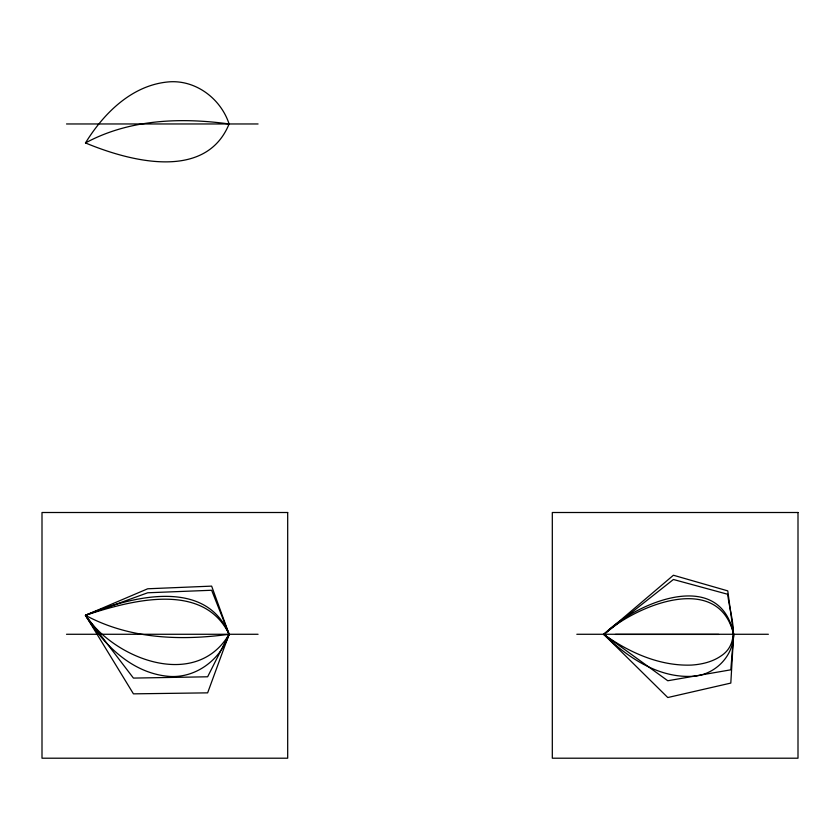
<?xml version="1.0" encoding="UTF-8"?>
<svg xmlns="http://www.w3.org/2000/svg" width="840" height="840" viewBox="0 0 840 840"><rect width="100%" height="100%" fill="white"/><g stroke="black" fill="none" stroke-linecap="round" stroke-linejoin="round"><path stroke-width="1.26" d="M85.481 142.936C103.541 113.6 131.323 85.754 167.223 82.026C194.754 78.95 220.678 98.186 229.1 123.963C205.538 181.534 129.129 161.144 85.481 142.936C129.297 119.207 180.726 117.338 229.078 123.963M85.481 615.3L147.703 588.777L211.638 586.121L229.1 634.274L207.638 692.853L133.434 693.851L85.481 615.3C129.129 597.093 205.538 576.692 229.1 634.274C220.678 660.041 194.754 679.287 167.223 676.211C131.323 672.473 103.541 644.637 85.481 615.3L147.703 592.778L211.638 590.258L229.1 634.274L207.638 676.788L133.434 678.09L85.481 615.3C129.581 600.81 203.165 580.524 229.1 634.274C195.919 690.407 114.744 659.253 85.481 615.3C129.297 639.03 180.726 640.899 229.078 634.274M615.478 634.41L718.694 634.41M66.517 123.963L258.069 123.963M66.517 634.274L258.069 634.274M576.828 634.274L768.369 634.274M733.635 634.41L730.811 683.077L667.779 697.536L603.813 634.41L673.407 575.243L727.776 590.877L733.635 634.41L730.811 669.816L667.779 680.757L603.813 634.41C635.292 602.868 720.352 566.506 733.635 634.41C733.425 656.943 713.969 675.77 691.656 676.337C657.583 677.838 627.301 657.09 603.813 634.41L673.407 579.495L727.776 594.29C729.404 614.145 742.424 641.855 721.15 655.872C712.509 661.868 702.02 664.356 691.656 665.07C659.788 666.299 629.286 652.565 603.813 634.41C635.554 605.609 718.515 570.99 733.635 634.41M287.69 512.505L42 512.505L42 758.205L287.69 758.205L287.69 512.505M798 512.505L552.311 512.505L552.311 758.205L798 758.205L798 512.505"/></g></svg>
